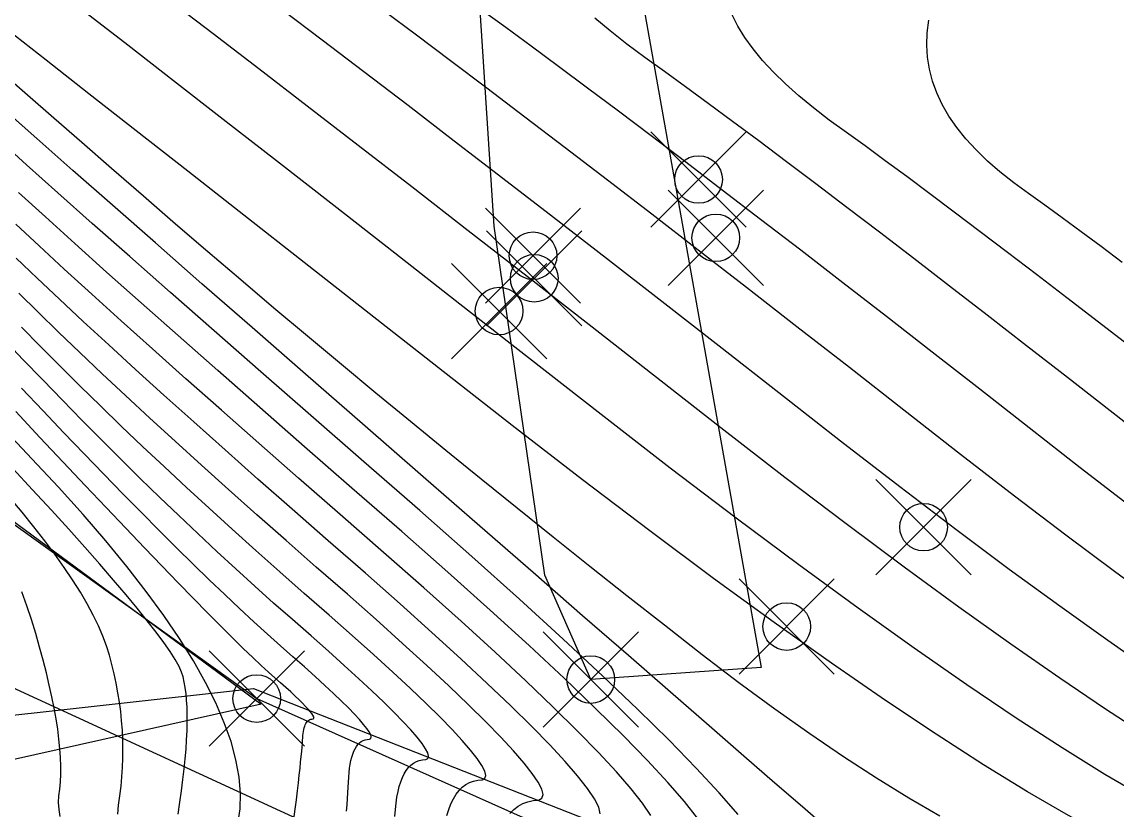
# Model space of a CAD drawing. Extents: x 83 to 1412852, y -76 to 4931706.
# Drawn here: x 1412649.64 to 1412668.03, y 4931554.45 to 4931567.69 of the extents above; entities that cross this region are included whole.
import ezdxf

# ---------------------------------------------------------------- set-up
doc = ezdxf.new("R2010")
doc.units = 0
doc.header["$MEASUREMENT"] = 0
doc.header["$PDMODE"] = 35
doc.header["$PDSIZE"] = 0.8
doc.layers.get('0').update_dxf_attribs({"color": 1, "linetype": 'CONTINUOUS'})
doc.layers.add('Ground topo-Rev01', color=1, linetype='CONTINUOUS')
doc.layers.add('New scratch layer', color=1, linetype='CONTINUOUS')

msp = doc.modelspace()

# ---------------------------------------------------------------- linework, layer by layer
for points in [[(1412625.83, 4931580.38), (1412628.75, 4931581.8), (1412632.64, 4931582.21), (1412634.8, 4931580.2), (1412637.58, 4931576.34), (1412641.3, 4931568.83), (1412646.46, 4931561.43), (1412653.58, 4931556.32), (1412661.21, 4931552.91), (1412664.41, 4931553.01), (1412671.43, 4931552.25), (1412680.76, 4931551.75), (1412690.96, 4931557.29), (1412699.75, 4931563.42), (1412708.32, 4931567.05)], [(1412668.55, 4931555.679), (1412667.833, 4931556.144), (1412667.065, 4931556.662), (1412666.245, 4931557.232), (1412665.374, 4931557.854), (1412664.451, 4931558.529), (1412663.477, 4931559.256), (1412662.451, 4931560.035), (1412661.374, 4931560.867), (1412660.245, 4931561.751), (1412659.162, 4931562.598), (1412658.124, 4931563.408), (1412657.131, 4931564.18), (1412656.184, 4931564.915), (1412655.282, 4931565.613), (1412654.425, 4931566.274), (1412653.614, 4931566.898), (1412652.848, 4931567.484), (1412652.127, 4931568.033), (1412651.452, 4931568.545), (1412650.822, 4931569.019), (1412650.237, 4931569.457), (1412649.698, 4931569.857), (1412649.204, 4931570.22)], [(1412668.488, 4931554.656), (1412667.825, 4931555.046), (1412667.107, 4931555.491), (1412666.334, 4931555.993), (1412665.504, 4931556.552), (1412664.619, 4931557.167), (1412663.679, 4931557.839), (1412662.683, 4931558.567), (1412661.631, 4931559.351), (1412660.524, 4931560.193), (1412659.362, 4931561.09), (1412658.143, 4931562.045), (1412656.989, 4931562.948), (1412655.899, 4931563.8), (1412654.874, 4931564.601), (1412653.912, 4931565.351), (1412653.015, 4931566.05), (1412652.182, 4931566.697), (1412651.413, 4931567.294), (1412650.709, 4931567.839), (1412650.068, 4931568.334), (1412649.492, 4931568.777)], [(1412668.626, 4931556.772), (1412667.871, 4931557.297), (1412667.069, 4931557.87), (1412666.219, 4931558.491), (1412665.322, 4931559.16), (1412664.378, 4931559.878), (1412663.386, 4931560.643), (1412662.347, 4931561.457), (1412661.346, 4931562.24), (1412660.381, 4931562.992), (1412659.454, 4931563.712), (1412658.565, 4931564.401), (1412657.713, 4931565.059), (1412656.898, 4931565.686), (1412656.121, 4931566.282), (1412655.381, 4931566.846), (1412654.679, 4931567.38), (1412654.014, 4931567.882)], [(1412668.764, 4931557.885), (1412667.988, 4931558.453), (1412667.168, 4931559.064), (1412666.305, 4931559.72), (1412665.399, 4931560.42), (1412664.449, 4931561.164), (1412663.534, 4931561.879), (1412662.653, 4931562.566), (1412661.806, 4931563.224), (1412660.993, 4931563.854), (1412660.214, 4931564.455), (1412659.47, 4931565.028), (1412658.76, 4931565.572), (1412658.084, 4931566.088), (1412657.442, 4931566.575), (1412656.834, 4931567.034), (1412656.261, 4931567.464), (1412655.722, 4931567.866)], [(1412668.232, 4931559.562), (1412667.411, 4931560.196), (1412666.551, 4931560.87), (1412665.722, 4931561.518), (1412664.924, 4931562.14), (1412664.157, 4931562.736), (1412663.421, 4931563.306), (1412662.716, 4931563.851), (1412662.042, 4931564.37), (1412661.399, 4931564.863), (1412660.786, 4931565.33), (1412660.205, 4931565.771), (1412659.655, 4931566.187), (1412659.135, 4931566.576), (1412658.647, 4931566.94), (1412658.19, 4931567.278), (1412657.763, 4931567.591), (1412657.368, 4931567.877)], [(1412668.653, 4931560.576), (1412667.911, 4931561.156), (1412667.196, 4931561.714), (1412666.508, 4931562.248), (1412665.849, 4931562.759), (1412665.217, 4931563.247), (1412664.613, 4931563.711), (1412664.037, 4931564.153), (1412663.489, 4931564.571), (1412662.968, 4931564.967), (1412662.475, 4931565.339), (1412662.01, 4931565.688), (1412661.572, 4931566.014), (1412661.163, 4931566.317), (1412660.781, 4931566.597), (1412660.426, 4931566.853), (1412660.1, 4931567.087), (1412659.796, 4931567.315), (1412659.516, 4931567.536), (1412659.259, 4931567.752)], [(1412668.277, 4931562.211), (1412667.719, 4931562.642), (1412667.185, 4931563.053), (1412666.676, 4931563.443), (1412666.191, 4931563.813), (1412665.731, 4931564.162), (1412665.295, 4931564.491), (1412664.884, 4931564.8), (1412664.498, 4931565.088), (1412664.136, 4931565.356), (1412663.798, 4931565.603), (1412663.485, 4931565.83), (1412663.196, 4931566.036), (1412662.929, 4931566.241), (1412662.684, 4931566.443), (1412662.46, 4931566.644), (1412662.257, 4931566.842), (1412662.076, 4931567.039), (1412661.916, 4931567.234), (1412661.778, 4931567.427), (1412661.661, 4931567.617), (1412661.566, 4931567.806)], [(1412668.116, 4931563.644), (1412667.759, 4931563.912), (1412667.423, 4931564.162), (1412667.109, 4931564.394), (1412666.815, 4931564.609), (1412666.543, 4931564.806), (1412666.293, 4931564.985), (1412666.062, 4931565.167), (1412665.851, 4931565.35), (1412665.66, 4931565.536), (1412665.489, 4931565.723), (1412665.338, 4931565.913), (1412665.206, 4931566.105), (1412665.094, 4931566.298), (1412665.003, 4931566.494), (1412664.931, 4931566.692), (1412664.879, 4931566.893), (1412664.846, 4931567.095), (1412664.834, 4931567.299), (1412664.841, 4931567.505), (1412664.869, 4931567.714)], [(1412668.416, 4931553.733), (1412667.842, 4931554.016), (1412667.212, 4931554.356), (1412666.527, 4931554.753), (1412665.786, 4931555.208), (1412664.99, 4931555.72), (1412664.139, 4931556.289), (1412663.232, 4931556.915), (1412662.27, 4931557.599), (1412661.253, 4931558.34), (1412660.181, 4931559.138), (1412659.053, 4931559.994), (1412657.87, 4931560.906), (1412656.631, 4931561.877), (1412655.467, 4931562.789), (1412654.377, 4931563.643), (1412653.362, 4931564.439), (1412652.421, 4931565.177), (1412651.554, 4931565.857), (1412650.762, 4931566.479), (1412650.044, 4931567.044), (1412649.401, 4931567.55)], [(1412665.051, 4931554.346), (1412664.529, 4931554.65), (1412663.991, 4931554.982), (1412663.437, 4931555.342), (1412662.867, 4931555.729), (1412662.281, 4931556.143), (1412661.678, 4931556.585), (1412661.06, 4931557.055), (1412660.426, 4931557.551), (1412659.798, 4931558.046), (1412659.176, 4931558.539), (1412658.561, 4931559.03), (1412657.952, 4931559.518), (1412657.35, 4931560.005), (1412656.754, 4931560.49), (1412656.164, 4931560.972), (1412655.581, 4931561.453), (1412655.004, 4931561.931), (1412654.433, 4931562.407), (1412653.869, 4931562.881), (1412653.311, 4931563.354), (1412652.76, 4931563.824), (1412652.215, 4931564.292), (1412651.677, 4931564.758), (1412651.144, 4931565.222), (1412650.643, 4931565.66), (1412650.172, 4931566.071), (1412649.732, 4931566.456), (1412649.323, 4931566.815)], [(1412663.145, 4931554.153), (1412662.745, 4931554.5), (1412662.284, 4931554.901), (1412661.76, 4931555.355), (1412661.176, 4931555.864), (1412660.529, 4931556.426), (1412659.821, 4931557.043), (1412659.052, 4931557.713), (1412658.221, 4931558.437), (1412657.328, 4931559.215), (1412656.373, 4931560.047), (1412655.357, 4931560.933), (1412654.4, 4931561.768), (1412653.501, 4931562.554), (1412652.661, 4931563.289), (1412651.88, 4931563.974), (1412651.157, 4931564.608), (1412650.493, 4931565.193), (1412649.888, 4931565.727), (1412649.342, 4931566.211)], [(1412661.664, 4931554.373), (1412661.347, 4931554.738), (1412660.962, 4931555.153), (1412660.507, 4931555.619), (1412659.982, 4931556.136), (1412659.389, 4931556.703), (1412658.725, 4931557.321), (1412657.993, 4931557.989), (1412657.191, 4931558.708), (1412656.319, 4931559.478), (1412655.378, 4931560.298), (1412654.489, 4931561.075), (1412653.651, 4931561.808), (1412652.866, 4931562.497), (1412652.131, 4931563.143), (1412651.449, 4931563.745), (1412650.818, 4931564.303), (1412650.239, 4931564.817), (1412649.712, 4931565.288), (1412649.236, 4931565.715)], [(1412660.985, 4931554.31), (1412660.765, 4931554.589), (1412660.484, 4931554.913), (1412660.142, 4931555.283), (1412659.737, 4931555.697), (1412659.271, 4931556.156), (1412658.743, 4931556.661), (1412658.154, 4931557.21), (1412657.502, 4931557.804), (1412656.789, 4931558.443), (1412656.015, 4931559.127), (1412655.178, 4931559.856), (1412654.385, 4931560.55), (1412653.634, 4931561.208), (1412652.926, 4931561.831), (1412652.262, 4931562.418), (1412651.64, 4931562.969), (1412651.06, 4931563.485), (1412650.524, 4931563.965), (1412650.031, 4931564.41), (1412649.58, 4931564.819)], [(1412660.197, 4931554.356), (1412660.059, 4931554.561), (1412659.867, 4931554.805), (1412659.621, 4931555.089), (1412659.321, 4931555.412), (1412658.968, 4931555.775), (1412658.56, 4931556.177), (1412658.098, 4931556.618), (1412657.582, 4931557.099), (1412657.012, 4931557.618), (1412656.388, 4931558.178), (1412655.71, 4931558.776), (1412654.979, 4931559.414), (1412654.281, 4931560.025), (1412653.617, 4931560.608), (1412652.987, 4931561.164), (1412652.392, 4931561.692), (1412651.83, 4931562.193), (1412651.302, 4931562.667), (1412650.809, 4931563.113), (1412650.349, 4931563.532), (1412649.924, 4931563.924), (1412649.533, 4931564.288)], [(1412659.349, 4931554.386), (1412659.324, 4931554.495), (1412659.252, 4931554.637), (1412659.133, 4931554.812), (1412658.969, 4931555.022), (1412658.758, 4931555.265), (1412658.501, 4931555.542), (1412658.198, 4931555.853), (1412657.848, 4931556.197), (1412657.452, 4931556.575), (1412657.01, 4931556.987), (1412656.522, 4931557.433), (1412655.987, 4931557.912), (1412655.406, 4931558.425), (1412654.779, 4931558.972), (1412654.177, 4931559.5), (1412653.6, 4931560.008), (1412653.048, 4931560.497), (1412652.522, 4931560.967), (1412652.021, 4931561.418), (1412651.545, 4931561.849), (1412651.094, 4931562.261), (1412650.668, 4931562.654), (1412650.268, 4931563.028), (1412649.893, 4931563.382), (1412649.543, 4931563.717)], [(1412657.829, 4931554.39), (1412657.896, 4931554.458), (1412657.969, 4931554.514), (1412658.048, 4931554.557), (1412658.131, 4931554.588), (1412658.22, 4931554.607), (1412658.315, 4931554.612), (1412658.371, 4931554.646), (1412658.388, 4931554.709), (1412658.366, 4931554.799), (1412658.306, 4931554.917), (1412658.208, 4931555.064), (1412658.071, 4931555.238), (1412657.895, 4931555.441), (1412657.681, 4931555.672), (1412657.428, 4931555.931), (1412657.137, 4931556.218), (1412656.807, 4931556.533), (1412656.439, 4931556.876), (1412656.031, 4931557.247), (1412655.586, 4931557.647), (1412655.102, 4931558.075), (1412654.579, 4931558.53), (1412654.073, 4931558.975), (1412653.583, 4931559.408), (1412653.109, 4931559.831), (1412652.652, 4931560.242), (1412652.211, 4931560.642), (1412651.787, 4931561.031), (1412651.379, 4931561.409), (1412650.987, 4931561.776), (1412650.612, 4931562.132), (1412650.253, 4931562.477), (1412649.91, 4931562.81), (1412649.584, 4931563.133)], [(1412656.772, 4931554.354), (1412656.805, 4931554.458), (1412656.842, 4931554.553), (1412656.884, 4931554.637), (1412656.929, 4931554.712), (1412656.979, 4931554.776), (1412657.033, 4931554.831), (1412657.092, 4931554.875), (1412657.154, 4931554.91), (1412657.221, 4931554.935), (1412657.292, 4931554.949), (1412657.368, 4931554.954), (1412657.412, 4931554.981), (1412657.426, 4931555.031), (1412657.409, 4931555.103), (1412657.361, 4931555.198), (1412657.282, 4931555.315), (1412657.173, 4931555.455), (1412657.032, 4931555.617), (1412656.861, 4931555.801), (1412656.659, 4931556.009), (1412656.426, 4931556.238), (1412656.162, 4931556.49), (1412655.867, 4931556.765), (1412655.541, 4931557.062), (1412655.185, 4931557.382), (1412654.797, 4931557.724), (1412654.379, 4931558.088), (1412653.969, 4931558.45), (1412653.565, 4931558.808), (1412653.17, 4931559.164), (1412652.782, 4931559.517), (1412652.402, 4931559.867), (1412652.029, 4931560.213), (1412651.663, 4931560.557), (1412651.306, 4931560.898), (1412650.956, 4931561.236), (1412650.613, 4931561.571), (1412650.278, 4931561.903), (1412649.95, 4931562.232), (1412649.63, 4931562.558)], [(1412655.899, 4931554.342), (1412655.908, 4931554.457), (1412655.92, 4931554.565), (1412655.935, 4931554.666), (1412655.953, 4931554.759), (1412655.974, 4931554.845), (1412655.999, 4931554.924), (1412656.027, 4931554.994), (1412656.058, 4931555.058), (1412656.092, 4931555.114), (1412656.129, 4931555.162), (1412656.17, 4931555.203), (1412656.214, 4931555.236), (1412656.261, 4931555.262), (1412656.311, 4931555.281), (1412656.364, 4931555.292), (1412656.421, 4931555.295), (1412656.454, 4931555.316), (1412656.465, 4931555.353), (1412656.452, 4931555.407), (1412656.416, 4931555.478), (1412656.357, 4931555.566), (1412656.275, 4931555.671), (1412656.169, 4931555.793), (1412656.041, 4931555.931), (1412655.889, 4931556.086), (1412655.714, 4931556.259), (1412655.516, 4931556.448), (1412655.295, 4931556.654), (1412655.051, 4931556.876), (1412654.784, 4931557.116), (1412654.493, 4931557.373), (1412654.179, 4931557.646), (1412653.864, 4931557.925), (1412653.548, 4931558.209), (1412653.231, 4931558.498), (1412652.912, 4931558.792), (1412652.592, 4931559.091), (1412652.271, 4931559.396), (1412651.948, 4931559.705), (1412651.625, 4931560.02), (1412651.299, 4931560.34), (1412650.973, 4931560.665), (1412650.645, 4931560.996), (1412650.317, 4931561.331), (1412649.986, 4931561.672), (1412649.655, 4931562.018), (1412649.322, 4931562.369)], [(1412655.087, 4931554.427), (1412655.097, 4931554.536), (1412655.105, 4931554.64), (1412655.112, 4931554.738), (1412655.118, 4931554.831), (1412655.122, 4931554.919), (1412655.126, 4931555.001), (1412655.132, 4931555.078), (1412655.14, 4931555.15), (1412655.15, 4931555.217), (1412655.162, 4931555.28), (1412655.176, 4931555.337), (1412655.193, 4931555.389), (1412655.211, 4931555.436), (1412655.232, 4931555.479), (1412655.255, 4931555.516), (1412655.279, 4931555.548), (1412655.307, 4931555.575), (1412655.336, 4931555.598), (1412655.367, 4931555.615), (1412655.401, 4931555.627), (1412655.436, 4931555.635), (1412655.474, 4931555.637), (1412655.496, 4931555.651), (1412655.503, 4931555.675), (1412655.495, 4931555.712), (1412655.471, 4931555.759), (1412655.431, 4931555.817), (1412655.376, 4931555.887), (1412655.306, 4931555.968), (1412655.22, 4931556.061), (1412655.119, 4931556.164), (1412655.003, 4931556.279), (1412654.871, 4931556.405), (1412654.723, 4931556.542), (1412654.561, 4931556.691), (1412654.382, 4931556.851), (1412654.189, 4931557.022), (1412653.98, 4931557.204), (1412653.76, 4931557.4), (1412653.531, 4931557.609), (1412653.292, 4931557.831), (1412653.042, 4931558.066), (1412652.783, 4931558.315), (1412652.513, 4931558.578), (1412652.233, 4931558.853), (1412651.943, 4931559.142), (1412651.643, 4931559.444), (1412651.333, 4931559.76), (1412651.013, 4931560.089), (1412650.683, 4931560.431), (1412650.342, 4931560.786), (1412649.992, 4931561.155), (1412649.631, 4931561.537)], [(1412654.206, 4931554.295), (1412654.227, 4931554.464), (1412654.246, 4931554.622), (1412654.264, 4931554.77), (1412654.28, 4931554.907), (1412654.294, 4931555.033), (1412654.307, 4931555.149), (1412654.318, 4931555.254), (1412654.328, 4931555.349), (1412654.336, 4931555.432), (1412654.343, 4931555.505), (1412654.348, 4931555.568), (1412654.351, 4931555.619), (1412654.353, 4931555.661), (1412654.356, 4931555.699), (1412654.36, 4931555.735), (1412654.365, 4931555.769), (1412654.371, 4931555.8), (1412654.378, 4931555.828), (1412654.386, 4931555.855), (1412654.396, 4931555.878), (1412654.406, 4931555.899), (1412654.417, 4931555.918), (1412654.43, 4931555.934), (1412654.443, 4931555.948), (1412654.458, 4931555.959), (1412654.474, 4931555.967), (1412654.49, 4931555.974), (1412654.508, 4931555.977), (1412654.527, 4931555.978), (1412654.538, 4931555.985), (1412654.542, 4931555.998), (1412654.537, 4931556.016), (1412654.525, 4931556.039), (1412654.506, 4931556.069), (1412654.478, 4931556.104), (1412654.443, 4931556.144), (1412654.4, 4931556.19), (1412654.35, 4931556.242), (1412654.291, 4931556.3), (1412654.225, 4931556.363), (1412654.152, 4931556.431), (1412654.07, 4931556.505), (1412653.981, 4931556.585), (1412653.884, 4931556.671), (1412653.78, 4931556.762), (1412653.656, 4931556.875), (1412653.514, 4931557.009), (1412653.353, 4931557.164), (1412653.172, 4931557.341), (1412652.973, 4931557.54), (1412652.755, 4931557.76), (1412652.518, 4931558.001), (1412652.262, 4931558.264), (1412651.987, 4931558.548), (1412651.693, 4931558.854), (1412651.381, 4931559.182), (1412651.049, 4931559.53), (1412650.698, 4931559.901), (1412650.329, 4931560.292), (1412649.94, 4931560.705), (1412649.533, 4931561.14)], [(1412653.263, 4931554.219), (1412653.301, 4931554.466), (1412653.308, 4931554.728), (1412653.285, 4931555.003), (1412653.232, 4931555.293), (1412653.149, 4931555.597), (1412653.036, 4931555.915), (1412652.892, 4931556.247), (1412652.719, 4931556.593), (1412652.516, 4931556.954), (1412652.282, 4931557.328), (1412652.019, 4931557.717), (1412651.725, 4931558.12), (1412651.401, 4931558.537), (1412651.047, 4931558.968), (1412650.663, 4931559.414), (1412650.249, 4931559.873), (1412649.805, 4931560.347), (1412649.387, 4931560.792)], [(1412652.261, 4931554.376), (1412652.291, 4931554.578), (1412652.318, 4931554.772), (1412652.342, 4931554.959), (1412652.363, 4931555.138), (1412652.379, 4931555.31), (1412652.393, 4931555.473), (1412652.403, 4931555.629), (1412652.41, 4931555.777), (1412652.413, 4931555.918), (1412652.413, 4931556.05), (1412652.41, 4931556.175), (1412652.403, 4931556.292), (1412652.393, 4931556.402), (1412652.38, 4931556.504), (1412652.363, 4931556.598), (1412652.343, 4931556.684), (1412652.319, 4931556.763), (1412652.275, 4931556.86), (1412652.21, 4931556.976), (1412652.124, 4931557.111), (1412652.018, 4931557.264), (1412651.891, 4931557.437), (1412651.743, 4931557.627), (1412651.575, 4931557.837), (1412651.386, 4931558.065), (1412651.176, 4931558.312), (1412650.946, 4931558.578), (1412650.695, 4931558.863), (1412650.423, 4931559.166), (1412650.131, 4931559.488), (1412649.817, 4931559.829), (1412649.484, 4931560.188)], [(1412651.245, 4931554.378), (1412651.258, 4931554.532), (1412651.282, 4931554.689), (1412651.301, 4931554.847), (1412651.316, 4931555.004), (1412651.327, 4931555.161), (1412651.333, 4931555.319), (1412651.334, 4931555.476), (1412651.331, 4931555.633), (1412651.324, 4931555.79), (1412651.312, 4931555.948), (1412651.296, 4931556.105), (1412651.275, 4931556.262), (1412651.25, 4931556.419), (1412651.221, 4931556.577), (1412651.187, 4931556.734), (1412651.148, 4931556.891), (1412651.105, 4931557.048), (1412651.058, 4931557.205), (1412650.997, 4931557.371), (1412650.923, 4931557.543), (1412650.835, 4931557.724), (1412650.733, 4931557.913), (1412650.618, 4931558.109), (1412650.489, 4931558.313), (1412650.346, 4931558.525), (1412650.191, 4931558.745), (1412650.021, 4931558.972), (1412649.838, 4931559.208), (1412649.641, 4931559.451), (1412649.431, 4931559.702)], [(1412650.281, 4931554.339), (1412650.26, 4931554.458), (1412650.252, 4931554.574), (1412650.256, 4931554.689), (1412650.273, 4931554.801), (1412650.284, 4931554.921), (1412650.29, 4931555.049), (1412650.291, 4931555.184), (1412650.286, 4931555.328), (1412650.275, 4931555.479), (1412650.259, 4931555.637), (1412650.238, 4931555.804), (1412650.211, 4931555.978), (1412650.178, 4931556.159), (1412650.14, 4931556.349), (1412650.097, 4931556.546), (1412650.048, 4931556.751), (1412649.993, 4931556.964), (1412649.933, 4931557.184), (1412649.868, 4931557.412), (1412649.797, 4931557.648), (1412649.72, 4931557.881), (1412649.636, 4931558.111)]]:
    msp.add_lwpolyline(points)
at = {"color": 2, "true_color": 0xf1eb1f}
msp.add_lwpolyline([(1412645.09, 4931558.53), (1412661.49, 4931550.97), (1412674.09, 4931550.21), (1412683.54, 4931551.15), (1412691.99, 4931555.2), (1412700.83, 4931560.13), (1412709.01, 4931564.18)], dxfattribs=at)
at = {"layer": 'Ground topo-Rev01', "color": 7}
for p in [(1412661, 4931565.04, 63.63), (1412661.29, 4931564.06, 63.94), (1412658.22, 4931563.76, 63.9), (1412658.24, 4931563.38, 63.9), (1412657.65, 4931562.83, 64.94), (1412664.78, 4931559.2, 65.3), (1412662.48, 4931557.53, 65.74), (1412659.19, 4931556.64, 65.6), (1412653.58, 4931556.32, 68.6)]:
    msp.add_point(p, dxfattribs=at)
at = {"layer": 'New scratch layer', "color": 7, "linetype": 'Continuous', "flags": 128}
for points in [[(1412657.004, 4931572.978), (1412659.264, 4931572.519), (1412662.054, 4931556.84), (1412659.19, 4931556.64), (1412658.417, 4931558.394), (1412657.569, 4931564.256), (1412657.004, 4931572.978)], [(1412636.951, 4931565.556), (1412646.51, 4931569.94), (1412645.797, 4931568.353), (1412646.438, 4931561.55), (1412653.654, 4931556.226), (1412643.323, 4931553.913), (1412640.907, 4931553.618), (1412636.597, 4931554.193), (1412636.223, 4931557.363), (1412634.951, 4931559.684), (1412637.353, 4931561.796), (1412636.951, 4931565.556)], [(1412653.524, 4931556.488), (1412661.375, 4931553.403), (1412661.821, 4931549.139), (1412658.755, 4931547.976), (1412657.803, 4931545.218), (1412658.899, 4931542.933), (1412660.132, 4931540.572), (1412661.527, 4931539.447), (1412662.127, 4931539.635), (1412662.333, 4931539.634), (1412657.05, 4931534.8), (1412651.5, 4931532.78), (1412643.415, 4931544.698), (1412641.047, 4931555.109), (1412653.524, 4931556.488)]]:
    msp.add_lwpolyline(points, close=True, dxfattribs=at)

doc.saveas('drawing.dxf')
